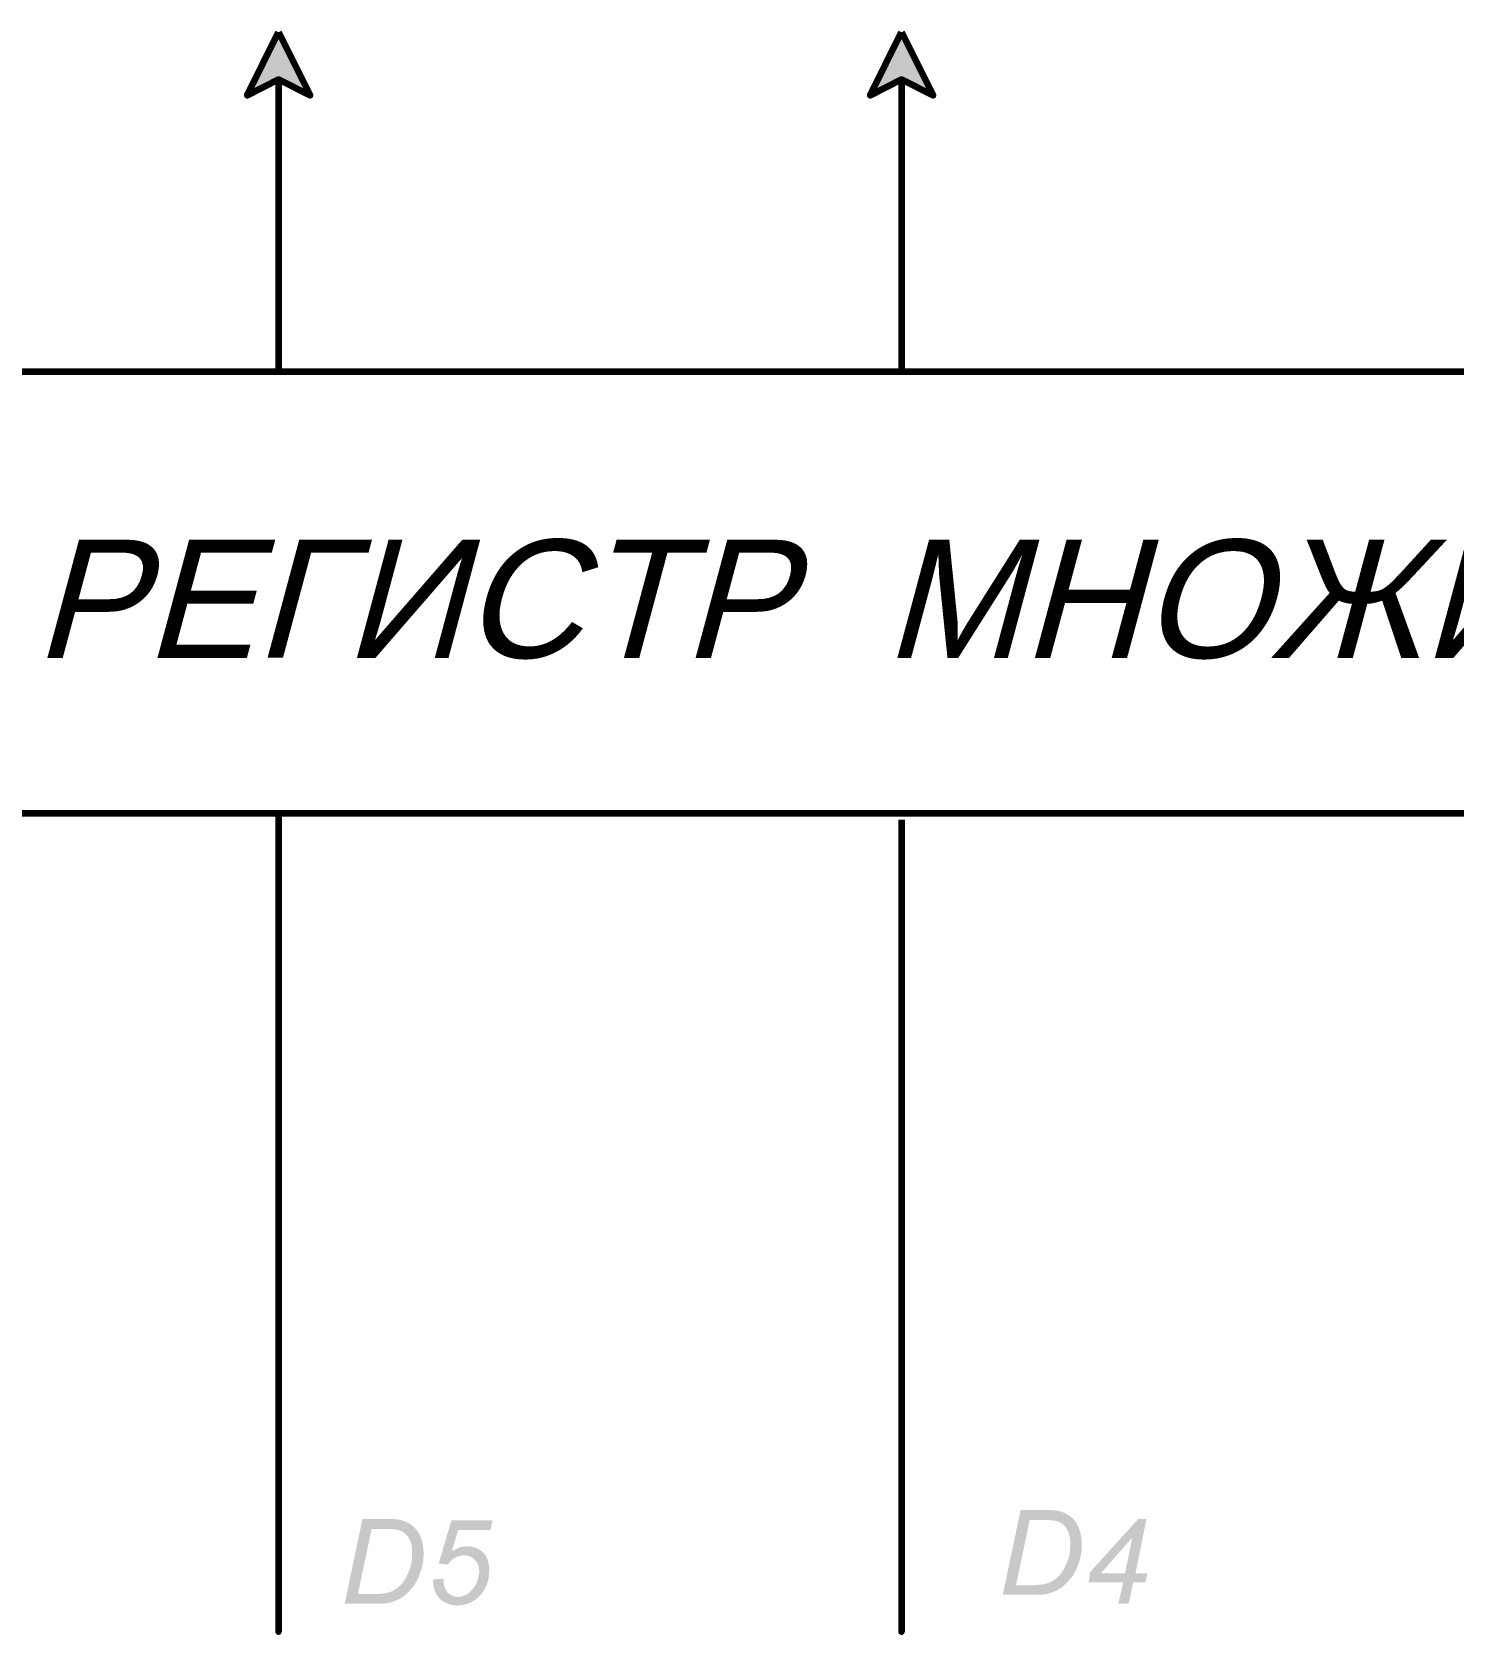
# Model space of a CAD drawing. Header units: millimetres. Extents: x 0 to 420, y 0 to 531.
# Drawn here: x 193.8 to 245.1, y 80.2 to 138 of the extents above; entities that cross this region are included whole.
import ezdxf

# ---------------------------------------------------------------- set-up
doc = ezdxf.new("R2010")
doc.units = ezdxf.units.MM
doc.header["$LTSCALE"] = 0.5
doc.layers.get('0').update_dxf_attribs({"lineweight": 60})
doc.styles.add('Arial$201', font='Arial Italic.ttf', dxfattribs={"oblique": 15, "height": 4.266011})

msp = doc.modelspace()

# ---------------------------------------------------------------- hatches: boundary and pattern name
at = {"true_color": 0x000007}
for points in [[(202.706, 138.019), (203.842, 135.73), (202.706, 136.307), (201.57, 135.73)], [(225.198, 138.019), (226.334, 135.73), (225.198, 136.307), (224.062, 135.73)]]:
    msp.add_hatch(color=7, dxfattribs=at).paths.add_polyline_path(points)
h = msp.add_hatch(color=7, dxfattribs=at)
h.paths.add_polyline_path([(228.853, 81.585), (229.496, 84.648), (230.418, 84.648), (230.418, 84.648), (230.444, 84.648), (230.47, 84.647), (230.496, 84.647), (230.521, 84.646), (230.545, 84.645), (230.569, 84.645), (230.593, 84.643), (230.616, 84.642), (230.639, 84.641), (230.661, 84.639), (230.682, 84.637), (230.704, 84.635), (230.725, 84.633), (230.745, 84.631), (230.765, 84.628), (230.785, 84.626), (230.804, 84.623), (230.823, 84.62), (230.841, 84.617), (230.859, 84.613), (230.877, 84.61), (230.894, 84.606), (230.911, 84.602), (230.928, 84.598), (230.949, 84.592), (230.969, 84.585), (230.988, 84.578), (231.008, 84.571), (231.027, 84.563), (231.046, 84.555), (231.065, 84.547), (231.083, 84.538), (231.101, 84.53), (231.119, 84.52), (231.137, 84.511), (231.155, 84.501), (231.172, 84.492), (231.189, 84.481), (231.206, 84.471), (231.223, 84.46), (231.24, 84.45), (231.257, 84.438), (231.274, 84.427), (231.29, 84.416), (231.307, 84.404), (231.323, 84.392), (231.34, 84.38), (231.356, 84.368), (231.37, 84.353), (231.384, 84.338), (231.398, 84.323), (231.411, 84.307), (231.424, 84.292), (231.437, 84.275), (231.449, 84.259), (231.461, 84.242), (231.473, 84.225), (231.484, 84.208), (231.496, 84.19), (231.506, 84.172), (231.517, 84.154), (231.528, 84.136), (231.538, 84.117), (231.548, 84.098), (231.557, 84.079), (231.567, 84.06), (231.576, 84.04), (231.585, 84.02), (231.594, 84.001), (231.603, 83.98), (231.611, 83.96), (231.62, 83.94), (231.62, 83.94), (231.626, 83.919), (231.632, 83.898), (231.637, 83.877), (231.643, 83.856), (231.648, 83.835), (231.653, 83.813), (231.658, 83.791), (231.663, 83.769), (231.667, 83.747), (231.672, 83.725), (231.676, 83.703), (231.679, 83.68), (231.683, 83.658), (231.686, 83.635), (231.689, 83.612), (231.692, 83.588), (231.694, 83.565), (231.696, 83.541), (231.698, 83.518), (231.699, 83.494), (231.7, 83.47), (231.701, 83.445), (231.702, 83.421), (231.702, 83.396), (231.702, 83.365), (231.701, 83.335), (231.7, 83.304), (231.699, 83.274), (231.698, 83.244), (231.696, 83.214), (231.693, 83.185), (231.69, 83.155), (231.687, 83.126), (231.684, 83.097), (231.68, 83.069), (231.675, 83.04), (231.67, 83.012), (231.665, 82.984), (231.659, 82.956), (231.653, 82.929), (231.647, 82.902), (231.639, 82.875), (231.632, 82.849), (231.624, 82.823), (231.615, 82.797), (231.606, 82.771), (231.597, 82.746), (231.587, 82.721), (231.578, 82.695), (231.57, 82.668), (231.561, 82.642), (231.551, 82.617), (231.541, 82.592), (231.531, 82.567), (231.521, 82.542), (231.51, 82.518), (231.5, 82.494), (231.488, 82.471), (231.477, 82.448), (231.465, 82.425), (231.453, 82.402), (231.441, 82.38), (231.429, 82.358), (231.416, 82.337), (231.403, 82.316), (231.39, 82.295), (231.377, 82.275), (231.363, 82.255), (231.349, 82.235), (231.335, 82.216), (231.321, 82.196), (231.307, 82.178), (231.307, 82.178), (231.29, 82.159), (231.274, 82.141), (231.258, 82.123), (231.242, 82.105), (231.226, 82.088), (231.211, 82.07), (231.195, 82.053), (231.179, 82.036), (231.164, 82.02), (231.148, 82.003), (231.133, 81.988), (231.117, 81.972), (231.102, 81.957), (231.087, 81.942), (231.071, 81.927), (231.056, 81.913), (231.04, 81.899), (231.024, 81.886), (231.009, 81.873), (230.993, 81.861), (230.977, 81.849), (230.961, 81.837), (230.944, 81.826), (230.928, 81.816), (230.928, 81.816), (230.911, 81.805), (230.894, 81.795), (230.877, 81.785), (230.86, 81.776), (230.842, 81.766), (230.823, 81.757), (230.805, 81.748), (230.786, 81.739), (230.767, 81.73), (230.747, 81.721), (230.728, 81.713), (230.708, 81.704), (230.688, 81.696), (230.667, 81.688), (230.647, 81.68), (230.626, 81.673), (230.604, 81.665), (230.583, 81.658), (230.562, 81.651), (230.54, 81.644), (230.518, 81.637), (230.496, 81.631), (230.473, 81.624), (230.451, 81.618), (230.451, 81.618), (230.434, 81.614), (230.417, 81.61), (230.4, 81.607), (230.382, 81.604), (230.364, 81.601), (230.346, 81.599), (230.327, 81.597), (230.308, 81.595), (230.289, 81.593), (230.269, 81.592), (230.249, 81.59), (230.228, 81.589), (230.208, 81.588), (230.186, 81.587), (230.165, 81.587), (230.143, 81.586), (230.121, 81.586), (230.099, 81.586), (230.076, 81.585), (230.053, 81.585), (230.029, 81.585), (230.005, 81.585), (229.981, 81.585), (229.957, 81.585), (229.957, 81.585), (228.853, 81.585), (229.957, 81.585)])
h.paths.add_polyline_path([(229.331, 81.931), (229.825, 81.931), (229.825, 81.931), (229.852, 81.931), (229.878, 81.931), (229.904, 81.932), (229.93, 81.932), (229.956, 81.933), (229.982, 81.934), (230.008, 81.935), (230.033, 81.936), (230.058, 81.938), (230.083, 81.939), (230.107, 81.941), (230.132, 81.943), (230.156, 81.945), (230.179, 81.948), (230.203, 81.95), (230.226, 81.953), (230.249, 81.956), (230.272, 81.959), (230.294, 81.962), (230.316, 81.965), (230.338, 81.969), (230.359, 81.972), (230.38, 81.976), (230.401, 81.98), (230.401, 81.98), (230.414, 81.984), (230.426, 81.988), (230.438, 81.993), (230.45, 81.997), (230.463, 82.001), (230.475, 82.005), (230.487, 82.009), (230.499, 82.014), (230.511, 82.018), (230.522, 82.023), (230.534, 82.027), (230.545, 82.032), (230.557, 82.036), (230.568, 82.041), (230.578, 82.046), (230.589, 82.051), (230.599, 82.056), (230.61, 82.061), (230.62, 82.067), (230.629, 82.072), (230.638, 82.078), (230.648, 82.083), (230.656, 82.089), (230.665, 82.095), (230.677, 82.104), (230.689, 82.112), (230.702, 82.121), (230.714, 82.13), (230.726, 82.139), (230.738, 82.148), (230.751, 82.157), (230.763, 82.167), (230.775, 82.176), (230.787, 82.186), (230.799, 82.196), (230.811, 82.207), (230.823, 82.217), (230.834, 82.228), (230.846, 82.238), (230.857, 82.249), (230.869, 82.26), (230.88, 82.271), (230.891, 82.283), (230.902, 82.294), (230.913, 82.306), (230.924, 82.318), (230.934, 82.33), (230.945, 82.342), (230.945, 82.342), (230.957, 82.359), (230.969, 82.376), (230.981, 82.393), (230.993, 82.411), (231.004, 82.429), (231.016, 82.447), (231.027, 82.465), (231.038, 82.484), (231.049, 82.503), (231.059, 82.522), (231.07, 82.541), (231.08, 82.561), (231.091, 82.58), (231.101, 82.6), (231.111, 82.62), (231.12, 82.64), (231.13, 82.66), (231.139, 82.68), (231.148, 82.701), (231.157, 82.721), (231.166, 82.742), (231.175, 82.762), (231.183, 82.783), (231.192, 82.803), (231.192, 82.803), (231.2, 82.826), (231.207, 82.849), (231.215, 82.872), (231.222, 82.895), (231.228, 82.919), (231.235, 82.943), (231.241, 82.967), (231.246, 82.991), (231.252, 83.015), (231.257, 83.04), (231.261, 83.064), (231.266, 83.09), (231.27, 83.115), (231.273, 83.14), (231.276, 83.166), (231.279, 83.193), (231.282, 83.219), (231.284, 83.246), (231.286, 83.273), (231.288, 83.3), (231.289, 83.328), (231.29, 83.356), (231.29, 83.384), (231.29, 83.413), (231.29, 83.443), (231.289, 83.473), (231.288, 83.502), (231.286, 83.531), (231.284, 83.559), (231.281, 83.586), (231.278, 83.612), (231.274, 83.638), (231.27, 83.664), (231.266, 83.688), (231.261, 83.712), (231.255, 83.736), (231.249, 83.759), (231.243, 83.781), (231.236, 83.803), (231.229, 83.824), (231.222, 83.844), (231.214, 83.864), (231.206, 83.884), (231.197, 83.902), (231.188, 83.921), (231.179, 83.939), (231.169, 83.956), (231.159, 83.973), (231.148, 83.989), (231.137, 84.005), (231.126, 84.02), (231.115, 84.035), (231.103, 84.05), (231.091, 84.065), (231.079, 84.079), (231.066, 84.092), (231.053, 84.105), (231.04, 84.118), (231.026, 84.13), (231.012, 84.141), (230.998, 84.152), (230.984, 84.163), (230.97, 84.173), (230.955, 84.182), (230.94, 84.191), (230.925, 84.199), (230.909, 84.207), (230.894, 84.214), (230.878, 84.221), (230.862, 84.226), (230.846, 84.232), (230.829, 84.236), (230.817, 84.24), (230.804, 84.244), (230.79, 84.248), (230.776, 84.251), (230.761, 84.254), (230.746, 84.258), (230.73, 84.261), (230.713, 84.263), (230.696, 84.266), (230.679, 84.269), (230.661, 84.271), (230.642, 84.273), (230.623, 84.275), (230.603, 84.277), (230.582, 84.278), (230.561, 84.28), (230.539, 84.281), (230.517, 84.282), (230.494, 84.283), (230.47, 84.284), (230.445, 84.285), (230.42, 84.285), (230.395, 84.285), (230.368, 84.285), (229.825, 84.285), (229.331, 81.931), (229.825, 84.285)])
h = msp.add_hatch(color=7, dxfattribs=at)
h.paths.add_polyline_path([(205.094, 81.262), (205.736, 84.325), (206.658, 84.325), (206.658, 84.325), (206.684, 84.325), (206.71, 84.325), (206.736, 84.324), (206.761, 84.324), (206.785, 84.323), (206.809, 84.322), (206.833, 84.321), (206.856, 84.32), (206.878, 84.318), (206.9, 84.316), (206.921, 84.315), (206.942, 84.313), (206.962, 84.311), (206.982, 84.308), (207.001, 84.306), (207.02, 84.303), (207.038, 84.3), (207.056, 84.297), (207.073, 84.294), (207.09, 84.291), (207.106, 84.287), (207.122, 84.284), (207.137, 84.28), (207.152, 84.276), (207.174, 84.269), (207.196, 84.263), (207.218, 84.256), (207.238, 84.248), (207.259, 84.241), (207.279, 84.233), (207.299, 84.224), (207.318, 84.216), (207.337, 84.207), (207.355, 84.198), (207.373, 84.189), (207.391, 84.179), (207.408, 84.169), (207.425, 84.159), (207.442, 84.148), (207.458, 84.138), (207.474, 84.127), (207.49, 84.116), (207.506, 84.105), (207.521, 84.093), (207.536, 84.081), (207.551, 84.069), (207.566, 84.057), (207.58, 84.045), (207.596, 84.031), (207.612, 84.016), (207.627, 84), (207.642, 83.985), (207.656, 83.969), (207.67, 83.953), (207.683, 83.936), (207.696, 83.919), (207.709, 83.902), (207.721, 83.885), (207.733, 83.867), (207.745, 83.85), (207.756, 83.831), (207.767, 83.813), (207.777, 83.794), (207.787, 83.776), (207.797, 83.756), (207.807, 83.737), (207.816, 83.718), (207.825, 83.698), (207.834, 83.678), (207.843, 83.658), (207.852, 83.637), (207.86, 83.617), (207.86, 83.617), (207.866, 83.596), (207.872, 83.575), (207.878, 83.554), (207.883, 83.533), (207.888, 83.512), (207.894, 83.49), (207.899, 83.469), (207.903, 83.447), (207.908, 83.425), (207.912, 83.403), (207.916, 83.38), (207.92, 83.358), (207.923, 83.335), (207.926, 83.312), (207.929, 83.289), (207.932, 83.266), (207.934, 83.242), (207.936, 83.219), (207.938, 83.195), (207.94, 83.171), (207.941, 83.147), (207.942, 83.123), (207.942, 83.098), (207.942, 83.074), (207.942, 83.043), (207.942, 83.012), (207.941, 82.982), (207.939, 82.952), (207.938, 82.922), (207.936, 82.892), (207.933, 82.862), (207.931, 82.833), (207.927, 82.804), (207.924, 82.775), (207.92, 82.746), (207.915, 82.718), (207.911, 82.689), (207.905, 82.661), (207.9, 82.634), (207.893, 82.607), (207.887, 82.579), (207.88, 82.553), (207.872, 82.526), (207.864, 82.5), (207.856, 82.474), (207.847, 82.449), (207.837, 82.423), (207.827, 82.399), (207.819, 82.372), (207.81, 82.346), (207.801, 82.32), (207.791, 82.294), (207.782, 82.269), (207.772, 82.244), (207.761, 82.22), (207.751, 82.195), (207.74, 82.172), (207.729, 82.148), (207.717, 82.125), (207.706, 82.102), (207.694, 82.08), (207.681, 82.058), (207.669, 82.036), (207.656, 82.014), (207.643, 81.993), (207.63, 81.973), (207.617, 81.952), (207.603, 81.932), (207.589, 81.912), (207.576, 81.893), (207.561, 81.874), (207.547, 81.855), (207.547, 81.855), (207.531, 81.837), (207.514, 81.819), (207.498, 81.8), (207.482, 81.783), (207.467, 81.765), (207.451, 81.748), (207.435, 81.731), (207.42, 81.714), (207.404, 81.697), (207.389, 81.681), (207.373, 81.665), (207.358, 81.649), (207.342, 81.634), (207.327, 81.619), (207.311, 81.605), (207.296, 81.591), (207.28, 81.577), (207.265, 81.563), (207.249, 81.551), (207.233, 81.538), (207.217, 81.526), (207.201, 81.515), (207.185, 81.503), (207.168, 81.493), (207.168, 81.493), (207.152, 81.483), (207.135, 81.473), (207.117, 81.463), (207.1, 81.453), (207.082, 81.444), (207.064, 81.434), (207.045, 81.425), (207.026, 81.416), (207.007, 81.407), (206.988, 81.399), (206.968, 81.39), (206.948, 81.382), (206.928, 81.374), (206.907, 81.366), (206.887, 81.358), (206.866, 81.35), (206.845, 81.343), (206.823, 81.335), (206.802, 81.328), (206.78, 81.321), (206.758, 81.315), (206.736, 81.308), (206.713, 81.302), (206.691, 81.295), (206.691, 81.295), (206.674, 81.291), (206.657, 81.288), (206.64, 81.284), (206.622, 81.281), (206.604, 81.279), (206.586, 81.276), (206.567, 81.274), (206.548, 81.272), (206.529, 81.27), (206.509, 81.269), (206.489, 81.268), (206.469, 81.267), (206.448, 81.266), (206.427, 81.265), (206.405, 81.264), (206.384, 81.264), (206.361, 81.263), (206.339, 81.263), (206.316, 81.263), (206.293, 81.263), (206.269, 81.262), (206.246, 81.262), (206.221, 81.262), (206.197, 81.262), (206.197, 81.262), (205.094, 81.262), (206.197, 81.262)])
h.paths.add_polyline_path([(205.571, 81.608), (206.049, 81.608), (206.049, 81.608), (206.077, 81.608), (206.106, 81.609), (206.134, 81.609), (206.161, 81.61), (206.188, 81.61), (206.215, 81.611), (206.242, 81.612), (206.268, 81.614), (206.294, 81.615), (206.32, 81.617), (206.345, 81.619), (206.37, 81.621), (206.394, 81.623), (206.418, 81.625), (206.442, 81.628), (206.466, 81.63), (206.489, 81.633), (206.512, 81.636), (206.534, 81.639), (206.556, 81.643), (206.578, 81.646), (206.6, 81.65), (206.621, 81.654), (206.641, 81.658), (206.641, 81.658), (206.654, 81.662), (206.666, 81.666), (206.678, 81.67), (206.691, 81.674), (206.703, 81.678), (206.715, 81.683), (206.727, 81.687), (206.739, 81.691), (206.751, 81.696), (206.763, 81.7), (206.774, 81.704), (206.786, 81.709), (206.797, 81.714), (206.808, 81.718), (206.819, 81.723), (206.829, 81.728), (206.84, 81.733), (206.85, 81.739), (206.86, 81.744), (206.869, 81.749), (206.879, 81.755), (206.888, 81.761), (206.897, 81.767), (206.905, 81.773), (206.917, 81.781), (206.93, 81.79), (206.942, 81.798), (206.954, 81.807), (206.967, 81.816), (206.979, 81.825), (206.991, 81.835), (207.003, 81.844), (207.015, 81.854), (207.027, 81.864), (207.039, 81.874), (207.051, 81.884), (207.063, 81.894), (207.075, 81.905), (207.086, 81.916), (207.098, 81.927), (207.109, 81.938), (207.12, 81.949), (207.131, 81.96), (207.142, 81.972), (207.153, 81.984), (207.164, 81.995), (207.174, 82.008), (207.185, 82.02), (207.185, 82.02), (207.197, 82.036), (207.209, 82.053), (207.221, 82.071), (207.233, 82.088), (207.244, 82.106), (207.256, 82.124), (207.267, 82.143), (207.278, 82.161), (207.289, 82.18), (207.3, 82.199), (207.31, 82.219), (207.321, 82.238), (207.331, 82.258), (207.341, 82.277), (207.351, 82.297), (207.36, 82.317), (207.37, 82.338), (207.379, 82.358), (207.389, 82.378), (207.398, 82.399), (207.406, 82.419), (207.415, 82.44), (207.423, 82.46), (207.432, 82.481), (207.432, 82.481), (207.44, 82.504), (207.448, 82.527), (207.455, 82.55), (207.462, 82.573), (207.469, 82.596), (207.475, 82.62), (207.481, 82.644), (207.487, 82.668), (207.492, 82.692), (207.497, 82.717), (207.502, 82.742), (207.506, 82.767), (207.51, 82.792), (207.513, 82.818), (207.517, 82.844), (207.52, 82.87), (207.522, 82.896), (207.524, 82.923), (207.526, 82.95), (207.528, 82.978), (207.529, 83.005), (207.53, 83.033), (207.53, 83.061), (207.531, 83.09), (207.53, 83.121), (207.53, 83.15), (207.528, 83.18), (207.527, 83.208), (207.524, 83.236), (207.522, 83.263), (207.518, 83.29), (207.515, 83.316), (207.511, 83.341), (207.506, 83.366), (207.501, 83.39), (207.496, 83.413), (207.49, 83.436), (207.483, 83.458), (207.477, 83.48), (207.47, 83.501), (207.462, 83.522), (207.454, 83.542), (207.446, 83.561), (207.437, 83.58), (207.428, 83.598), (207.419, 83.616), (207.409, 83.633), (207.399, 83.65), (207.388, 83.666), (207.378, 83.682), (207.366, 83.698), (207.355, 83.713), (207.343, 83.728), (207.331, 83.742), (207.319, 83.756), (207.306, 83.769), (207.293, 83.782), (207.28, 83.795), (207.267, 83.807), (207.253, 83.819), (207.239, 83.83), (207.224, 83.84), (207.21, 83.85), (207.195, 83.86), (207.18, 83.869), (207.165, 83.877), (207.15, 83.885), (207.134, 83.892), (207.118, 83.898), (207.102, 83.904), (207.086, 83.909), (207.07, 83.913), (207.057, 83.917), (207.044, 83.921), (207.03, 83.925), (207.016, 83.928), (207.001, 83.932), (206.986, 83.935), (206.97, 83.938), (206.954, 83.941), (206.937, 83.943), (206.919, 83.946), (206.901, 83.948), (206.882, 83.95), (206.863, 83.952), (206.843, 83.954), (206.822, 83.956), (206.801, 83.957), (206.779, 83.959), (206.757, 83.96), (206.734, 83.961), (206.71, 83.961), (206.686, 83.962), (206.661, 83.962), (206.635, 83.963), (206.609, 83.963), (206.065, 83.963), (205.571, 81.608), (206.065, 83.963)])
h = msp.add_hatch(color=7, dxfattribs=at)
edge = h.paths.add_edge_path()
edge.add_line((208.288, 82.135), (208.667, 82.168))
edge.add_spline(control_points=[(208.667, 82.168), (208.667, 82.119), (208.667, 82.086), (208.667, 82.069), (208.667, 82.069), (208.667, 81.97), (208.683, 81.888), (208.733, 81.789), (208.733, 81.789), (208.782, 81.691), (208.848, 81.625), (208.93, 81.575), (208.93, 81.575), (209.012, 81.526), (209.095, 81.509), (209.177, 81.509), (209.177, 81.509), (209.292, 81.509), (209.424, 81.542), (209.539, 81.625), (209.539, 81.625), (209.655, 81.707), (209.753, 81.822), (209.836, 81.97), (209.836, 81.97), (209.902, 82.135), (209.951, 82.283), (209.951, 82.431), (209.951, 82.431), (209.951, 82.613), (209.902, 82.744), (209.786, 82.843), (209.786, 82.843), (209.688, 82.958), (209.556, 83.008), (209.391, 83.008), (209.391, 83.008), (209.292, 83.008), (209.177, 82.975), (209.078, 82.925), (209.078, 82.925), (208.98, 82.876), (208.897, 82.794), (208.815, 82.678)], knot_values=[0, 0, 0, 0, 0.022727, 0.022727, 0.022727, 0.022727, 0.045455, 0.045455, 0.045455, 0.045455, 0.068182, 0.068182, 0.068182, 0.068182, 0.090909, 0.090909, 0.090909, 0.090909, 0.113636, 0.113636, 0.113636, 0.113636, 0.136364, 0.136364, 0.136364, 0.136364, 0.159091, 0.159091, 0.159091, 0.159091, 0.181818, 0.181818, 0.181818, 0.181818, 0.204545, 0.204545, 0.204545, 0.204545, 0.227273, 0.227273, 0.227273, 0.227273, 1, 1, 1, 1], degree=3, periodic=0)
edge.add_line((208.815, 82.678), (208.486, 82.711))
edge.add_line((208.486, 82.711), (208.947, 84.276))
edge.add_line((208.947, 84.276), (210.429, 84.276))
edge.add_line((210.429, 84.276), (210.363, 83.93))
edge.add_line((210.363, 83.93), (209.194, 83.93))
edge.add_line((209.194, 83.93), (208.963, 83.156))
edge.add_spline(control_points=[(208.963, 83.156), (209.062, 83.205), (209.144, 83.255), (209.243, 83.288), (209.243, 83.288), (209.325, 83.321), (209.424, 83.337), (209.523, 83.337), (209.523, 83.337), (209.753, 83.337), (209.935, 83.255), (210.099, 83.107), (210.099, 83.107), (210.247, 82.958), (210.313, 82.744), (210.313, 82.464), (210.313, 82.464), (210.313, 82.234), (210.264, 82.02), (210.165, 81.822), (210.165, 81.822), (210.066, 81.625), (209.918, 81.476), (209.737, 81.361), (209.737, 81.361), (209.556, 81.262), (209.358, 81.197), (209.161, 81.197), (209.161, 81.197), (208.98, 81.197), (208.831, 81.246), (208.683, 81.328), (208.683, 81.328), (208.551, 81.394), (208.453, 81.509), (208.387, 81.641), (208.387, 81.641), (208.321, 81.789), (208.288, 81.921), (208.288, 82.069), (208.288, 82.069), (208.288, 82.086), (208.288, 82.102), (208.288, 82.135)], knot_values=[0, 0, 0, 0, 0.022727, 0.022727, 0.022727, 0.022727, 0.045455, 0.045455, 0.045455, 0.045455, 0.068182, 0.068182, 0.068182, 0.068182, 0.090909, 0.090909, 0.090909, 0.090909, 0.113636, 0.113636, 0.113636, 0.113636, 0.136364, 0.136364, 0.136364, 0.136364, 0.159091, 0.159091, 0.159091, 0.159091, 0.181818, 0.181818, 0.181818, 0.181818, 0.204545, 0.204545, 0.204545, 0.204545, 0.227273, 0.227273, 0.227273, 0.227273, 1, 1, 1, 1], degree=3, periodic=0)
h = msp.add_hatch(color=7, dxfattribs=at)
h.paths.add_polyline_path([(233.019, 81.262), (233.2, 82.036), (231.949, 82.036), (232.015, 82.415), (233.744, 84.325), (234.04, 84.325), (233.645, 82.366), (234.073, 82.366), (234.007, 82.036), (233.563, 82.036), (233.398, 81.262)])
h.paths.add_polyline_path([(233.266, 82.366), (233.53, 83.65), (232.394, 82.366)])

# ---------------------------------------------------------------- linework, layer by layer
at = {"color": 7, "linetype": 'Continuous', "lineweight": 100, "true_color": 0x000007}
for points in [[(202.706, 138.019), (203.842, 135.73), (202.706, 136.307), (201.57, 135.73)], [(225.198, 138.019), (226.334, 135.73), (225.198, 136.307), (224.062, 135.73)], [(152.651, 109.814), (296.477, 109.814), (296.477, 125.752), (152.651, 125.752)]]:
    msp.add_lwpolyline(points, close=True, dxfattribs=at)
for points in [[(202.706, 136.307), (202.706, 125.752), (202.706, 125.752)], [(225.198, 136.307), (225.198, 125.752), (225.198, 125.752)], [(202.706, 109.814), (202.706, 80.242), (202.706, 80.242)], [(225.198, 109.567), (225.198, 80.242), (225.198, 80.242)]]:
    msp.add_lwpolyline(points, dxfattribs=at)

# ---------------------------------------------------------------- texts
at = {"lineweight": 100, "insert": (188.057, 119.684), "char_height": 4.26601, "attachment_point": 1, "style": 'Arial$201'}
msp.add_mtext_dynamic_manual_height_columns('\\pxi-3,l4,qc,t4;{\\fArial|b0|i0|c204|p0;РЕГИСТР  МНОЖИМОГО}', width=79.19821, gutter_width=25, heights=[0], dxfattribs=at)

doc.saveas('drawing.dxf')
